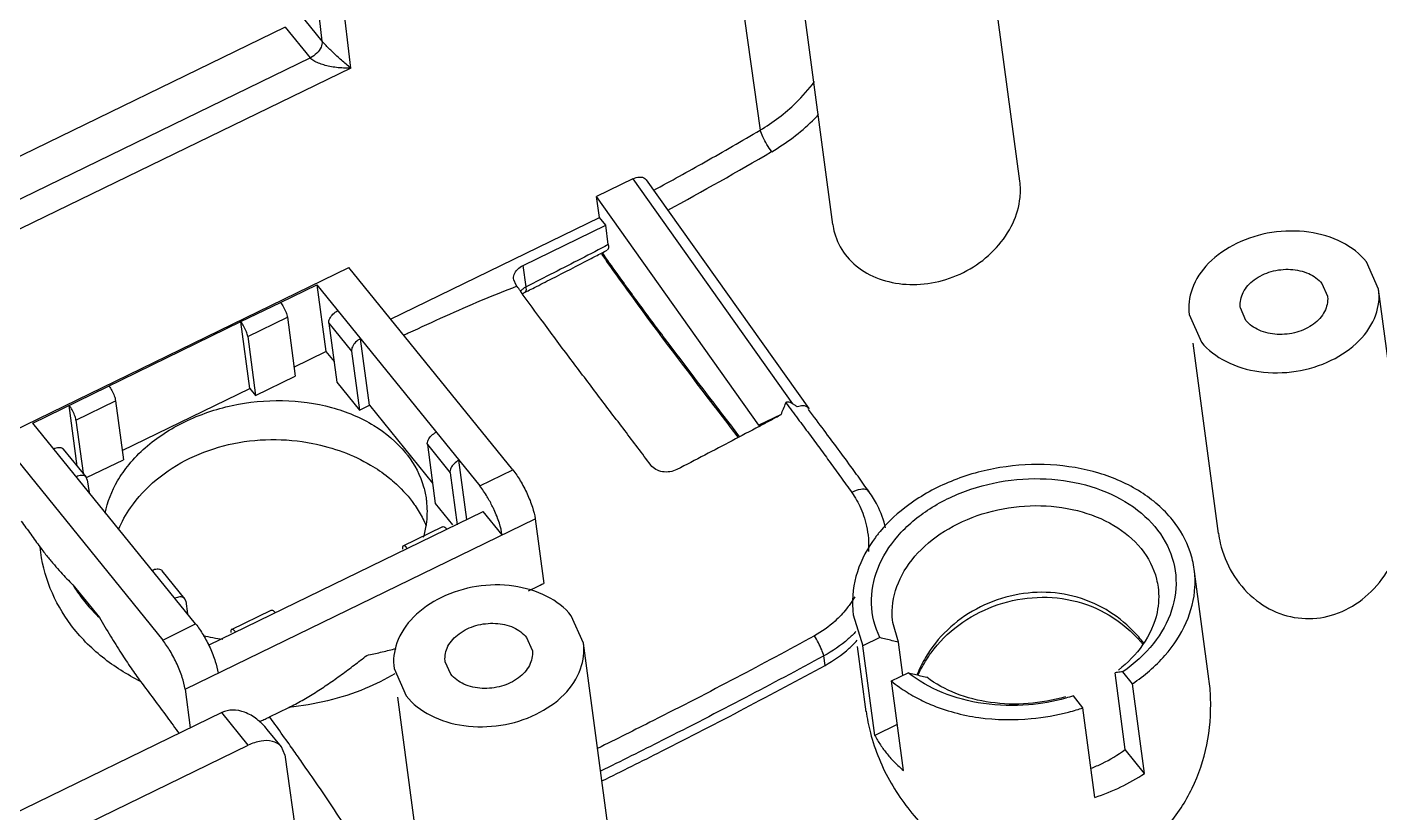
# Model space of a CAD drawing. Header units: inches. Extents: x 157915 to 159347, y -49911 to -48898.
# Drawn here: x 158984.83 to 159001.9, y -49781.8 to -49771.88 of the extents above; entities that cross this region are included whole.
import ezdxf

# ---------------------------------------------------------------- set-up
doc = ezdxf.new("R2010")
doc.units = ezdxf.units.IN
doc.header["$LTSCALE"] = 2
doc.header["$MEASUREMENT"] = 0
doc.layers.get('0').update_dxf_attribs({"linetype": 'CONTINUOUS'})

msp = doc.modelspace()

# ---------------------------------------------------------------- linework, layer by layer
at = {"color": 7, "linetype": 'Continuous'}
for p, q in [((158993.312, -49767.649), (158994.083, -49773.185)), ((158988.556, -49772.061), (158988.303, -49769.877)), ((158988.918, -49772.4), (158988.631, -49769.925)), ((158997.36, -49773.829), (158996.842, -49769.96)), ((158995, -49774.373), (158994.5, -49770.64)), ((158988.556, -49772.061), (158987.879, -49771.221)), ((158988.091, -49771.882), (158983.797, -49773.971)), ((158988.408, -49772.271), (158988.093, -49771.882)), ((158988.408, -49772.271), (158984.026, -49774.402)), ((158988.918, -49772.4), (158983.798, -49774.889)), ((158992.477, -49773.798), (158992.018, -49774.021)), ((158992.477, -49773.798), (158994.491, -49776.637)), ((158992.647, -49773.812), (158994.697, -49776.699)), ((158994.068, -49776.909), (158992.018, -49774.021)), ((158992.055, -49774.286), (158992.018, -49774.021)), ((158989.42, -49775.568), (158992.055, -49774.286)), ((158992.135, -49774.384), (158992.055, -49774.286)), ((158991.093, -49774.891), (158992.135, -49774.384)), ((158992.167, -49774.629), (158992.135, -49774.384)), ((159001.888, -49775.191), (159001.735, -49774.845)), ((158984.476, -49777.067), (158988.894, -49774.918)), ((158990.962, -49777.472), (158988.894, -49774.918)), ((158991.129, -49775.162), (158991.093, -49774.891)), ((158988.032, -49775.361), (158988.491, -49775.138)), ((158988.491, -49775.138), (158990.545, -49777.675)), ((158988.491, -49775.138), (158988.603, -49775.978)), ((158991.004, -49775.14), (158990.973, -49775.071)), ((158991.015, -49775.155), (158991.004, -49775.14)), ((159001.172, -49775.119), (159001.243, -49775.278)), ((159002.226, -49777.718), (159001.888, -49775.192)), ((158987.529, -49775.6), (158988.032, -49775.361)), ((158987.617, -49775.789), (158988.117, -49775.546)), ((158988.117, -49775.546), (158988.216, -49776.29)), ((158999.498, -49775.512), (158999.651, -49775.859)), ((159000.213, -49775.585), (159000.143, -49775.425)), ((158984.906, -49776.881), (158987.529, -49775.6)), ((158987.645, -49776.445), (158987.532, -49775.604)), ((158988.641, -49775.62), (158988.928, -49775.974)), ((158988.641, -49775.62), (158988.741, -49776.364)), ((158987.617, -49775.789), (158987.716, -49776.533)), ((158989.153, -49776.657), (158989.04, -49775.816)), ((158999.867, -49778.274), (158999.546, -49775.873)), ((158988.201, -49776.174), (158988.603, -49775.978)), ((158988.603, -49775.978), (158988.706, -49776.106)), ((158988.928, -49775.974), (158989.028, -49776.718)), ((158987.716, -49776.533), (158988.216, -49776.29)), ((158988.741, -49776.364), (158989.028, -49776.718)), ((158986.033, -49777.228), (158987.645, -49776.445)), ((158987.645, -49776.445), (158987.716, -49776.533)), ((158985.467, -49777.425), (158985.364, -49776.658)), ((158985.449, -49776.843), (158985.949, -49776.6)), ((158985.949, -49776.6), (158986.049, -49777.344)), ((158989.028, -49776.718), (158989.153, -49776.657)), ((158989.153, -49776.657), (158989.949, -49777.64)), ((158994.701, -49776.707), (158994.696, -49776.699)), ((158986.96, -49779.418), (158984.906, -49776.881)), ((158985.449, -49776.843), (158985.539, -49777.514)), ((158994.348, -49776.773), (158994.068, -49776.909)), ((158994.068, -49776.909), (158994.07, -49776.923)), ((158984.476, -49777.067), (158986.544, -49779.621)), ((158985.581, -49777.565), (158985.294, -49777.211)), ((158989.884, -49777.154), (158990.17, -49777.508)), ((158989.884, -49777.154), (158989.983, -49777.898)), ((158985.583, -49777.57), (158986.049, -49777.344)), ((158990.383, -49778.099), (158990.282, -49777.351)), ((158985.593, -49777.596), (158985.58, -49777.565)), ((158985.593, -49777.596), (158985.615, -49777.757)), ((158990.17, -49777.508), (158990.258, -49778.165)), ((158990.545, -49777.675), (158990.962, -49777.472)), ((158995.458, -49777.748), (158995.457, -49777.748)), ((158989.983, -49777.898), (158990.2, -49778.165)), ((158986.826, -49780.239), (158991.244, -49778.091)), ((158987.122, -49779.684), (158990.589, -49777.998)), ((158990.827, -49778.294), (158990.589, -49777.998)), ((158991.244, -49778.091), (158991.353, -49778.905)), ((158989.58, -49778.432), (158990.08, -49778.188)), ((158986.823, -49779.1), (158986.536, -49778.746)), ((158999.746, -49780.11), (158999.561, -49778.727)), ((158985.41, -49778.923), (158985.745, -49779.336)), ((158986.836, -49779.13), (158986.823, -49779.099)), ((158986.836, -49779.13), (158986.857, -49779.291)), ((158987.412, -49779.486), (158987.912, -49779.242)), ((158991.853, -49779.66), (158991.7, -49779.313)), ((158995.258, -49779.302), (158995.381, -49779.693)), ((158986.544, -49779.621), (158986.96, -49779.418)), ((158995.827, -49779.648), (158995.758, -49779.401)), ((158991.137, -49779.587), (158991.208, -49779.747)), ((158995.593, -49779.59), (158995.381, -49779.693)), ((158995.883, -49780.066), (158995.827, -49779.648)), ((158992.329, -49783.208), (158991.853, -49779.66)), ((158994.902, -49779.94), (158994.886, -49779.821)), ((158995.422, -49780.525), (158995.311, -49779.702)), ((158995.532, -49780.825), (158995.381, -49779.693)), ((158989.463, -49779.981), (158989.616, -49780.327)), ((158990.179, -49780.053), (158990.108, -49779.894)), ((158995.739, -49780.136), (158995.951, -49780.033)), ((158995.891, -49781.267), (158995.739, -49780.136)), ((158998.69, -49781.003), (158998.561, -49780.033)), ((158998.782, -49780.172), (158998.661, -49780.022)), ((158986.826, -49780.239), (158986.892, -49780.731)), ((158998.157, -49780.476), (158998.036, -49780.326)), ((158998.934, -49781.304), (158998.782, -49780.172)), ((158987.894, -49780.59), (158988.136, -49780.472)), ((158989.896, -49783.218), (158989.511, -49780.341)), ((158998.308, -49781.608), (158998.157, -49780.476)), ((158987.29, -49780.537), (158982.557, -49782.839)), ((158987.623, -49780.949), (158987.29, -49780.537)), ((158988.042, -49780.969), (158987.864, -49780.749)), ((158995.813, -49780.688), (158995.532, -49780.825)), ((158982.89, -49783.25), (158987.623, -49780.949)), ((158988.084, -49781.069), (158988.042, -49780.969)), ((158998.934, -49781.304), (158998.69, -49781.003)), ((158988.084, -49781.069), (158988.597, -49784.667))]:
    msp.add_line(p, q, dxfattribs=at)
for points, start_tangent, end_tangent in [([(158988.556, -49772.061), (158988.542, -49772.136), (158988.488, -49772.213), (158988.408, -49772.271)], (0.116264, -0.993218), (-0.895449, -0.445164)), ([(158988.918, -49772.4), (158988.859, -49772.352), (158988.8, -49772.301), (158988.743, -49772.25), (158988.689, -49772.199), (158988.639, -49772.151), (158988.594, -49772.104), (158988.556, -49772.061)], (-0.781771, 0.623566), (-0.632661, 0.774429)), ([(158988.918, -49772.4), (158988.826, -49772.4), (158988.736, -49772.392), (158988.652, -49772.379), (158988.576, -49772.36), (158988.509, -49772.337), (158988.451, -49772.307), (158988.408, -49772.271)], (-0.999102, -0.042376), (-0.641554, 0.767078)), ([(158994.083, -49773.185), (158994.535, -49772.838), (158994.77, -49772.571)], (0.858497, 0.512819), (0.603065, 0.797692)), ([(158994.229, -49773.455), (158994.745, -49773.064), (158994.821, -49772.987)], (0.863121, 0.504997), (0.688984, 0.724777)), ([(158992.74, -49773.942), (158993.388, -49773.584), (158994.083, -49773.185)], (0.87885, 0.477099), (0.862458, 0.506129)), ([(158994.229, -49773.455), (158994.169, -49773.365), (158994.117, -49773.268), (158994.083, -49773.185)], (-0.59681, 0.802382), (-0.300262, 0.953857)), ([(158992.918, -49774.193), (158994.228, -49773.454)], (0.880014, 0.474949), (0.86171, 0.507401)), ([(158992.477, -49773.798), (158992.563, -49773.775), (158992.63, -49773.794), (158992.646, -49773.811)], (0.899307, 0.437318), (0.581059, -0.813861)), ([(158995.157, -49774.753), (158995.394, -49774.967), (158995.705, -49775.096), (158996.06, -49775.131), (158996.427, -49775.068), (158996.774, -49774.909), (158997.066, -49774.665), (158997.271, -49774.36), (158997.363, -49774.034), (158997.36, -49773.827)], (0.607969, -0.793961), (-0.1325, 0.991183)), ([(158995, -49774.374), (158995.021, -49774.479), (158995.157, -49774.753)], (0.132148, -0.99123), (0.607969, -0.793961)), ([(159001.735, -49774.845), (159001.427, -49774.601), (159001.007, -49774.472), (159000.54, -49774.476), (159000.096, -49774.614), (158999.742, -49774.864), (158999.534, -49775.189), (158999.498, -49775.512)], (-0.629288, 0.777173), (0.131358, -0.991335)), ([(158992.167, -49774.629), (158991.825, -49774.807)], (-0.885796, -0.464074), (-0.888457, -0.45896)), ([(158992.081, -49774.736), (158992.154, -49774.698)], (0.886444, 0.462836), (0.885846, 0.46398)), ([(158992.167, -49774.629), (158992.165, -49774.683), (158992.153, -49774.695)], (0.13274, -0.991151), (-0.863099, -0.505034)), ([(158991.825, -49774.807), (158991.478, -49774.984), (158991.129, -49775.162)], (-0.888457, -0.45896), (-0.892869, -0.450316)), ([(158991.452, -49775.06), (158991.934, -49774.812)], (0.890928, 0.454144), (0.887591, 0.460632)), ([(158991.934, -49774.812), (158992.081, -49774.736)], (0.887591, 0.460632), (0.886444, 0.462836)), ([(158992.081, -49774.748), (158992.479, -49775.306), (158993.475, -49776.631), (158993.806, -49777.064)], (0.573249, -0.819382), (0.607102, -0.794624)), ([(158992.277, -49774.992), (158992.092, -49774.73)], (-0.581558, 0.813505), (-0.574314, 0.818635)), ([(158990.973, -49775.071), (158990.98, -49775.006)], (-0.131279, 0.991345), (0.335425, 0.942067)), ([(158990.98, -49775.006), (158991.022, -49774.941), (158991.093, -49774.891)], (0.335425, 0.942067), (0.899307, 0.437318)), ([(158993.756, -49776.963), (158993.501, -49776.631), (158993.224, -49776.268), (158992.921, -49775.868), (158992.601, -49775.438), (158992.277, -49774.992)], (-0.607326, 0.794453), (-0.581558, 0.813505)), ([(159000.143, -49775.425), (159000.142, -49775.415), (159000.179, -49775.232), (159000.318, -49775.073), (159000.532, -49774.969), (159000.777, -49774.941), (159001.005, -49774.995), (159001.172, -49775.119)], (-0.135033, 0.990841), (0.629288, -0.777173)), ([(158991.015, -49775.155), (158990.562, -49775.336), (158990.105, -49775.535), (158989.643, -49775.748), (158989.587, -49775.774)], (-0.934615, -0.355662), (-0.903728, -0.428107)), ([(158991.058, -49775.214), (158991.015, -49775.155)], (-0.584415, 0.811455), (-0.58292, 0.81253)), ([(158992.704, -49777.412), (158992.374, -49776.975), (158992.036, -49776.529), (158991.694, -49776.077), (158991.352, -49775.618), (158991.058, -49775.214)], (-0.6, 0.8), (-0.584415, 0.811455)), ([(158991.129, -49775.162), (158991.087, -49775.19), (158991.06, -49775.217)], (-0.886335, -0.463044), (-0.637175, -0.770719)), ([(158991.118, -49775.23), (158991.154, -49775.211)], (0.892869, 0.450316), (0.892674, 0.450703)), ([(158991.124, -49775.225), (158991.129, -49775.162)], (0.836698, 0.547664), (-0.16212, 0.986771)), ([(158991.154, -49775.211), (158991.234, -49775.171)], (0.892674, 0.450703), (0.892226, 0.451588)), ([(158991.234, -49775.171), (158991.452, -49775.06)], (0.892226, 0.451588), (0.890928, 0.454144)), ([(158999.651, -49775.859), (158999.959, -49776.102), (159000.378, -49776.232), (159000.846, -49776.227), (159001.29, -49776.089), (159001.643, -49775.839), (159001.852, -49775.515), (159001.888, -49775.191)], (0.629288, -0.777173), (-0.131358, 0.991335)), ([(158988.032, -49775.361), (158988.07, -49775.418), (158988.101, -49775.485), (158988.117, -49775.546)], (0.629288, -0.777173), (0.13274, -0.991151)), ([(158991.088, -49775.248), (158991.118, -49775.23)], (0.823728, 0.566985), (0.892592, 0.450865)), ([(158991.118, -49775.227), (158991.124, -49775.225)], (0.980522, 0.196412), (0.836698, 0.547664)), ([(159001.243, -49775.278), (159001.244, -49775.289), (159001.206, -49775.472), (159001.067, -49775.631), (159000.854, -49775.734), (159000.609, -49775.762), (159000.38, -49775.709), (159000.213, -49775.585)], (0.135033, -0.990841), (-0.629288, 0.777173)), ([(158988.641, -49775.62), (158988.652, -49775.563), (158988.693, -49775.505), (158988.753, -49775.462)], (-0.13274, 0.991151), (0.899307, 0.437318)), ([(158987.617, -49775.789), (158987.6, -49775.729), (158987.569, -49775.661), (158987.532, -49775.604)], (-0.13274, 0.991151), (-0.629288, 0.777173)), ([(158989.04, -49775.816), (158988.979, -49775.86), (158988.938, -49775.917), (158988.928, -49775.974)], (-0.899307, -0.437318), (0.13274, -0.991151)), ([(158985.865, -49776.415), (158985.902, -49776.472), (158985.933, -49776.539), (158985.949, -49776.6)], (0.629288, -0.777173), (0.13274, -0.991151)), ([(158985.449, -49776.843), (158985.433, -49776.783), (158985.402, -49776.715), (158985.364, -49776.658)], (-0.13274, 0.991151), (-0.629288, 0.777173)), ([(158986.12, -49777.404), (158986.325, -49777.192), (158986.823, -49776.865), (158987.42, -49776.66), (158988.058, -49776.598), (158988.675, -49776.685), (158989.209, -49776.912), (158989.61, -49777.257)], (0.635006, 0.772507), (0.629288, -0.777173)), ([(158994.348, -49776.773), (158994.378, -49776.7), (158994.408, -49776.627)], (0.376513, 0.926411), (0.383791, 0.92342)), ([(158994.408, -49776.627), (158994.42, -49776.614), (158994.437, -49776.613), (158994.456, -49776.618), (158994.473, -49776.626), (158994.491, -49776.637)], (0.383794, 0.923419), (0.842, -0.539477)), ([(158994.408, -49776.627), (158994.56, -49776.828)], (0.60252, -0.798104), (0.599601, -0.800299)), ([(158994.522, -49776.656), (158994.491, -49776.637)], (-0.840854, 0.541263), (-0.842, 0.539477)), ([(158994.552, -49776.676), (158994.522, -49776.656)], (-0.837778, 0.54601), (-0.840854, 0.541263)), ([(158994.696, -49776.699), (158994.684, -49776.685), (158994.626, -49776.664), (158994.552, -49776.676)], (-0.57011, 0.821569), (-0.942039, -0.335503)), ([(158995.247, -49777.455), (158994.89, -49776.972), (158994.695, -49776.712)], (-0.588382, 0.808583), (-0.603151, 0.797627)), ([(158994.07, -49776.924), (158993.73, -49777.105), (158993.384, -49777.286), (158993.033, -49777.468)], (-0.881287, -0.472581), (-0.88899, -0.457926)), ([(158994.07, -49776.923), (158994.209, -49776.848), (158994.348, -49776.773)], (0.881287, 0.472581), (0.878694, 0.477386)), ([(158994.56, -49776.828), (158994.701, -49777.017)], (0.599601, -0.800299), (0.596235, -0.80281)), ([(158985.986, -49778.225), (158986.139, -49777.95), (158986.462, -49777.598), (158986.885, -49777.326), (158987.376, -49777.153), (158987.908, -49777.09), (158988.437, -49777.138)], (0.395381, 0.918517), (0.980952, -0.194251)), ([(158989.884, -49777.154), (158989.894, -49777.097), (158989.935, -49777.04), (158989.996, -49776.996)], (-0.13274, 0.991151), (0.899307, 0.437318)), ([(158993.825, -49777.054), (158993.756, -49776.963)], (-0.606783, 0.794867), (-0.607326, 0.794453)), ([(158994.701, -49777.017), (158994.836, -49777.2), (158994.968, -49777.381), (158995.101, -49777.565), (158995.24, -49777.759)], (0.596235, -0.80281), (0.578788, -0.815478)), ([(158985.169, -49777.205), (158985.233, -49777.188), (158985.283, -49777.201), (158985.293, -49777.211)], (0.899307, 0.437318), (0.62486, -0.780737)), ([(158988.437, -49777.138), (158988.818, -49777.246), (158989.167, -49777.412), (158989.389, -49777.563)], (0.980952, -0.194251), (0.784061, -0.620684)), ([(158989.61, -49777.257), (158989.632, -49777.286)], (0.629288, -0.777173), (0.607354, -0.794431)), ([(158985.818, -49778.019), (158985.975, -49777.611), (158986.12, -49777.404)], (0.193866, 0.981028), (0.635006, 0.772507)), ([(158989.632, -49777.286), (158989.837, -49777.687)], (0.607354, -0.794431), (0.275085, -0.96142)), ([(158990.282, -49777.351), (158990.222, -49777.394), (158990.181, -49777.451), (158990.17, -49777.508)], (-0.899307, -0.437318), (0.13274, -0.991151)), ([(158993.033, -49777.468), (158992.945, -49777.496), (158992.85, -49777.496), (158992.766, -49777.466), (158992.704, -49777.412)], (-0.88899, -0.457926), (-0.6, 0.8)), ([(158999.285, -49778.103), (158998.887, -49777.753), (158998.359, -49777.515), (158997.748, -49777.409), (158997.107, -49777.444), (158996.492, -49777.617), (158995.959, -49777.913), (158995.597, -49778.25)], (-0.629288, 0.777173), (-0.638963, -0.769237)), ([(158985.58, -49777.565), (158985.57, -49777.555), (158985.519, -49777.542), (158985.455, -49777.559)], (-0.62486, 0.780737), (-0.899307, -0.437318)), ([(158989.389, -49777.563), (158989.464, -49777.626), (158989.692, -49777.872)], (0.784061, -0.620684), (0.600491, -0.799631)), ([(158990.962, -49777.472), (158991.056, -49777.609), (158991.143, -49777.775), (158991.21, -49777.945), (158991.244, -49778.091)], (0.629288, -0.777173), (0.13274, -0.991151)), ([(158995.389, -49777.652), (158995.247, -49777.455)], (-0.583292, 0.812262), (-0.588382, 0.808583)), ([(158995.593, -49779.59), (158995.488, -49779.163), (158995.567, -49778.722), (158995.82, -49778.309), (158996.225, -49777.963), (158996.742, -49777.717), (158997.323, -49777.594), (158997.912, -49777.607), (158998.453, -49777.753), (158998.895, -49778.02), (158999.196, -49778.381), (158999.327, -49778.802)], (-0.430844, 0.902426), (0.091578, -0.995798)), ([(158989.837, -49777.687), (158989.87, -49777.846)], (0.275085, -0.96142), (0.131745, -0.991284)), ([(158990.707, -49777.936), (158990.639, -49777.812), (158990.545, -49777.675)], (-0.439223, 0.898378), (-0.629288, 0.777173)), ([(158995.456, -49777.748), (158995.437, -49777.729), (158995.352, -49777.719), (158995.24, -49777.759)], (-0.574498, 0.818506), (-0.878604, -0.47755)), ([(158995.24, -49777.759), (158995.3, -49777.854)], (0.578789, -0.815477), (0.495813, -0.86843)), ([(158995.457, -49777.748), (158995.389, -49777.652)], (-0.580622, 0.814173), (-0.583292, 0.812262)), ([(158995.667, -49778.206), (158995.563, -49777.921), (158995.458, -49777.748)], (-0.23786, 0.971299), (-0.580553, 0.814223)), ([(159000.041, -49778.774), (159000.307, -49779.089), (159000.641, -49779.285), (159001.012, -49779.35), (159001.381, -49779.278), (159001.718, -49779.076), (159001.987, -49778.77), (159002.165, -49778.391), (159002.238, -49777.984), (159002.226, -49777.716)], (0.511509, -0.859278), (-0.132493, 0.991184)), ([(158989.692, -49777.872), (158989.728, -49777.922)], (0.600491, -0.799631), (0.567038, -0.823692)), ([(158989.728, -49777.922), (158989.782, -49778.006)], (0.567038, -0.823692), (0.509552, -0.86044)), ([(158989.875, -49777.897), (158989.868, -49778.159)], (0.086898, -0.996217), (-0.142005, -0.989866)), ([(158989.87, -49777.846), (158989.875, -49777.897)], (0.131745, -0.991284), (0.086898, -0.996217)), ([(158990.827, -49778.294), (158990.793, -49778.147), (158990.727, -49777.978), (158990.707, -49777.936)], (-0.13274, 0.991151), (-0.439223, 0.898378)), ([(158995.3, -49777.854), (158995.354, -49777.959), (158995.399, -49778.081)], (0.495813, -0.86843), (0.297122, -0.95484)), ([(158995.758, -49779.401), (158995.75, -49779.253), (158995.849, -49778.849), (158996.114, -49778.48), (158996.517, -49778.184), (158997.015, -49777.992), (158997.557, -49777.924), (158998.086, -49777.987), (158998.547, -49778.174), (158998.89, -49778.467)], (-0.134096, 0.990968), (0.629288, -0.777173)), ([(158984.759, -49778.119), (158984.879, -49778.285), (158984.998, -49778.449)], (0.583157, -0.812359), (0.590057, -0.807362)), ([(158989.782, -49778.006), (158989.869, -49778.178)], (0.509552, -0.86044), (0.386845, -0.922145)), ([(158995.399, -49778.081), (158995.433, -49778.22), (158995.451, -49778.378), (158995.45, -49778.502)], (0.297122, -0.95484), (-0.055718, -0.998447)), ([(158999.561, -49778.727), (158999.51, -49778.507), (158999.285, -49778.103)], (-0.132688, 0.991158), (-0.629288, 0.777173)), ([(158989.868, -49778.159), (158989.832, -49778.325)], (-0.142005, -0.989866), (-0.28155, -0.959547)), ([(158990.08, -49778.19), (158990.096, -49778.19), (158990.13, -49778.221)], (0.957844, 0.287288), (0.629288, -0.777173)), ([(158995.572, -49778.28), (158995.552, -49778.305)], (-0.621723, -0.783237), (-0.607543, -0.794286)), ([(158995.597, -49778.25), (158995.572, -49778.28)], (-0.638963, -0.769237), (-0.621723, -0.783237)), ([(158999.867, -49778.273), (158999.89, -49778.399), (159000.041, -49778.774)], (0.132002, -0.991249), (0.511509, -0.859278)), ([(158986.263, -49780.142), (158985.785, -49779.838), (158985.385, -49779.428), (158985.126, -49778.97), (158984.998, -49778.449)], (-0.893498, 0.449068), (-0.098088, 0.995178)), ([(158984.998, -49778.449), (158985.091, -49778.57), (158985.177, -49778.673), (158985.258, -49778.764), (158985.335, -49778.846), (158985.41, -49778.923)], (0.590057, -0.807362), (0.706701, -0.707512)), ([(158989.58, -49778.434), (158989.574, -49778.437), (158989.569, -49778.46)], (-0.957844, -0.287288), (0.103179, -0.994663)), ([(158989.569, -49778.46), (158989.571, -49778.473)], (0.103179, -0.994663), (0.13274, -0.991151)), ([(158989.63, -49778.465), (158989.596, -49778.433), (158989.58, -49778.434)], (-0.629288, 0.777173), (-0.957844, -0.287288)), ([(158995.537, -49778.326), (158995.31, -49778.76), (158995.251, -49779.238), (158995.258, -49779.302)], (-0.59562, -0.803266), (0.13375, -0.991015)), ([(158995.552, -49778.305), (158995.537, -49778.326)], (-0.607543, -0.794286), (-0.59562, -0.803266)), ([(158998.89, -49778.467), (158999.085, -49778.851), (158999.104, -49778.953)], (0.629288, -0.777173), (0.130165, -0.991492)), ([(158986.411, -49778.74), (158986.475, -49778.722), (158986.526, -49778.735), (158986.536, -49778.745)], (0.899307, 0.437318), (0.62486, -0.780737)), ([(158998.782, -49780.172), (158999.191, -49779.817), (158999.46, -49779.399), (158999.57, -49778.95), (158999.561, -49778.727)], (0.830414, 0.557147), (-0.132688, 0.991158)), ([(158999.327, -49778.802), (158999.275, -49779.244)], (0.091578, -0.995798), (-0.308488, -0.951228)), ([(158985.41, -49778.923), (158985.457, -49778.997), (158985.512, -49779.074), (158985.576, -49779.157), (158985.653, -49779.244), (158985.745, -49779.336)], (0.515939, -0.856626), (0.727958, -0.685621)), ([(158991.7, -49779.313), (158991.392, -49779.07), (158990.973, -49778.94), (158990.505, -49778.945), (158990.061, -49779.083), (158989.708, -49779.333), (158989.499, -49779.657), (158989.463, -49779.981)], (-0.629288, 0.777173), (0.131358, -0.991335)), ([(158991.162, -49778.999), (158991.353, -49778.905)], (0.897278, 0.441465), (0.896668, 0.442703)), ([(158999.104, -49778.953), (158999.092, -49779.271), (158998.91, -49779.681)], (0.130165, -0.991492), (-0.571536, -0.820577)), ([(158986.822, -49779.099), (158986.812, -49779.089), (158986.762, -49779.076), (158986.698, -49779.094)], (-0.62486, 0.780737), (-0.899307, -0.437318)), ([(158995.276, -49779.075), (158995.215, -49779.17), (158995.172, -49779.227)], (-0.504374, -0.863485), (-0.620597, -0.78413)), ([(158998.86, -49779.581), (158998.543, -49779.298), (158998.139, -49779.097), (158997.692, -49779.019), (158997.24, -49779.065), (158996.812, -49779.229), (158996.446, -49779.494), (158996.17, -49779.841)], (-0.657548, 0.753413), (-0.508794, -0.860888)), ([(158996.203, -49779.836), (158996.24, -49779.782), (158996.589, -49779.432), (158997.028, -49779.195), (158997.517, -49779.086), (158998.017, -49779.12), (158998.489, -49779.308), (158998.89, -49779.647)], (0.553019, 0.833169), (0.653183, -0.7572)), ([(158987.913, -49779.244), (158987.928, -49779.244), (158987.962, -49779.275)], (0.957844, 0.287288), (0.629288, -0.777173)), ([(158995.172, -49779.227), (158995.029, -49779.381), (158994.767, -49779.568)], (-0.620597, -0.78413), (-0.877627, -0.479343)), ([(158999.275, -49779.244), (158999.046, -49779.664), (158998.661, -49780.022)], (-0.308488, -0.951228), (-0.820104, -0.572214)), ([(158985.745, -49779.336), (158985.886, -49779.571), (158986.02, -49779.786), (158986.146, -49779.977), (158986.263, -49780.142)], (0.51229, -0.858812), (0.599111, -0.800666)), ([(158986.96, -49779.418), (158987.055, -49779.555), (158987.142, -49779.721), (158987.208, -49779.891)], (0.629288, -0.777173), (0.305618, -0.952154)), ([(158990.108, -49779.894), (158990.107, -49779.883), (158990.144, -49779.7), (158990.284, -49779.541), (158990.497, -49779.438), (158990.742, -49779.41), (158990.971, -49779.463), (158991.137, -49779.587)], (-0.135033, 0.990841), (0.629288, -0.777173)), ([(158986.826, -49780.239), (158986.791, -49780.093), (158986.725, -49779.924), (158986.638, -49779.758), (158986.544, -49779.621)], (-0.13274, 0.991151), (-0.629288, 0.777173)), ([(158987.302, -49779.614), (158987.056, -49779.567)], (-0.990137, 0.140102), (-0.97079, 0.23993)), ([(158987.413, -49779.488), (158987.407, -49779.491), (158987.402, -49779.514)], (-0.957844, -0.287288), (0.103179, -0.994663)), ([(158987.402, -49779.514), (158987.404, -49779.527)], (0.103179, -0.994663), (0.13274, -0.991151)), ([(158987.462, -49779.519), (158987.428, -49779.487), (158987.413, -49779.488)], (-0.629288, 0.777173), (-0.957844, -0.287288)), ([(158994.767, -49779.568), (158993.78, -49780.098), (158992.736, -49780.637), (158992.032, -49780.989)], (-0.877577, -0.479435), (-0.896718, -0.442602)), ([(158994.886, -49779.821), (158994.86, -49779.744), (158994.818, -49779.655), (158994.767, -49779.568)], (-0.226407, 0.974033), (-0.556719, 0.830701)), ([(158995.195, -49779.607), (158994.886, -49779.821)], (-0.750885, -0.660433), (-0.881692, -0.471825)), ([(158994.902, -49779.94), (158995.206, -49779.725), (158995.307, -49779.624)], (0.87783, 0.478971), (0.677442, 0.735576)), ([(158995.291, -49779.514), (158995.195, -49779.607)], (-0.692501, -0.721417), (-0.750885, -0.660433)), ([(158995.827, -49779.648), (158995.749, -49779.629), (158995.671, -49779.61), (158995.593, -49779.59)], (-0.970951, 0.23928), (-0.970102, 0.242698)), ([(158998.924, -49779.659), (158998.86, -49779.581)], (-0.615185, 0.788382), (-0.657548, 0.753413)), ([(158998.89, -49779.647), (158998.914, -49779.675)], (0.653183, -0.7572), (0.637021, -0.770846)), ([(158988.136, -49780.472), (158988.306, -49780.382), (158988.473, -49780.281), (158988.637, -49780.172), (158988.8, -49780.057), (158988.961, -49779.937), (158989.121, -49779.814)], (0.899307, 0.437318), (0.790516, 0.612442)), ([(158989.121, -49779.814), (158989.294, -49779.775), (158989.466, -49779.733), (158989.491, -49779.727)], (0.977228, 0.212193), (0.967203, 0.254004)), ([(158989.616, -49780.327), (158989.924, -49780.571), (158990.344, -49780.7), (158990.811, -49780.696), (158991.255, -49780.558), (158991.609, -49780.308), (158991.817, -49779.983), (158991.853, -49779.66)], (0.629288, -0.777173), (-0.131358, 0.991335)), ([(158991.208, -49779.747), (158991.209, -49779.757), (158991.172, -49779.94), (158991.033, -49780.099), (158990.819, -49780.203), (158990.574, -49780.231), (158990.345, -49780.177), (158990.179, -49780.053)], (0.135033, -0.990841), (-0.629288, 0.777173)), ([(158994.886, -49779.821), (158993.893, -49780.35), (158992.844, -49780.89), (158992.07, -49781.276)], (-0.878643, -0.47748), (-0.897303, -0.441416)), ([(158998.91, -49779.681), (158998.606, -49779.999)], (-0.571536, -0.820577), (-0.786319, -0.617821)), ([(158987.208, -49779.891), (158987.243, -49780.037)], (0.305618, -0.952154), (0.13274, -0.991151)), ([(158992.087, -49781.399), (158992.839, -49781.024), (158993.891, -49780.482), (158994.902, -49779.94)], (0.897171, 0.441683), (0.87783, 0.478971)), ([(158996.17, -49779.841), (158996.069, -49780.043)], (-0.508794, -0.860888), (-0.381155, -0.924511)), ([(158996.087, -49780.042), (158996.203, -49779.836)], (0.418229, 0.908342), (0.553019, 0.833169)), ([(158986.263, -49780.142), (158986.599, -49780.594), (158986.75, -49780.8)], (0.599111, -0.800666), (0.590575, -0.806983)), ([(158989.473, -49780.048), (158989.101, -49780.233), (158988.625, -49780.388), (158988.136, -49780.472)], (-0.86341, -0.504503), (-0.995097, -0.098904)), ([(158995.739, -49780.136), (158995.84, -49780.214)], (0.764582, -0.644526), (0.810416, -0.585854)), ([(158995.951, -49780.033), (158996.03, -49780.052), (158996.108, -49780.072), (158996.185, -49780.091)], (0.970102, -0.242698), (0.970951, -0.23928)), ([(158996.379, -49780.282), (158995.951, -49780.033)], (-0.924799, 0.380456), (-0.778982, 0.627046)), ([(158996.069, -49780.043), (158996.063, -49780.058)], (-0.381155, -0.924511), (-0.371237, -0.928538)), ([(158996.079, -49780.061), (158996.087, -49780.042)], (0.405923, 0.913907), (0.418229, 0.908342)), ([(158997.935, -49780.337), (158997.464, -49780.423), (158996.991, -49780.408), (158996.553, -49780.295), (158996.185, -49780.091)], (-0.959389, -0.282087), (-0.796727, 0.604339)), ([(158998.661, -49780.022), (158998.627, -49780.026), (158998.594, -49780.03), (158998.561, -49780.033)], (-0.993456, -0.114213), (-0.994451, -0.105204)), ([(158998.812, -49782.336), (158999.225, -49781.968), (158999.534, -49781.492), (158999.718, -49780.945), (158999.767, -49780.355), (158999.747, -49780.112)], (0.829365, 0.558707), (-0.131966, 0.991254)), ([(158995.84, -49780.214), (158996.037, -49780.339)], (0.810416, -0.585854), (0.876395, -0.481594)), ([(158996.037, -49780.339), (158996.233, -49780.433)], (0.876395, -0.481594), (0.921471, -0.388448)), ([(158997.939, -49780.355), (158997.471, -49780.438), (158996.902, -49780.422), (158996.379, -49780.282)], (-0.964518, -0.264017), (-0.924799, 0.380456)), ([(158998.036, -49780.326), (158997.939, -49780.355)], (-0.953378, -0.30178), (-0.964518, -0.264017)), ([(158987.863, -49780.749), (158987.733, -49780.62), (158987.578, -49780.533), (158987.426, -49780.505), (158987.29, -49780.537)], (-0.628375, 0.777911), (-0.901074, -0.433665)), ([(158996.233, -49780.433), (158996.841, -49780.599), (158997.504, -49780.613), (158997.976, -49780.53)], (0.921471, -0.388448), (0.967224, 0.253923)), ([(158997.976, -49780.53), (158998.073, -49780.503)], (0.967224, 0.253923), (0.957743, 0.287626)), ([(158998.073, -49780.503), (158998.157, -49780.476)], (0.957743, 0.287626), (0.948421, 0.317015)), ([(158987.766, -49780.652), (158987.807, -49780.632)], (0.899602, 0.43671), (0.899505, 0.43691)), ([(158987.807, -49780.632), (158987.865, -49780.604)], (0.899505, 0.43691), (0.899373, 0.437183)), ([(158987.865, -49780.604), (158987.894, -49780.59)], (0.899373, 0.437183), (0.899307, 0.437318)), ([(158987.959, -49780.681), (158987.894, -49780.59)], (-0.583176, 0.812346), (-0.584542, 0.811363)), ([(158988.123, -49780.911), (158987.959, -49780.681)], (-0.578801, 0.815469), (-0.583176, 0.812346)), ([(158995.421, -49780.519), (158995.474, -49780.791), (158995.735, -49781.427)], (0.132364, -0.991201), (0.497419, -0.86751)), ([(158995.532, -49780.825), (158995.601, -49780.944), (158995.685, -49781.059)], (0.455395, -0.890289), (0.629288, -0.777173)), ([(158987.785, -49780.896), (158987.623, -49780.949)], (-0.987162, -0.159721), (-0.899307, -0.437318)), ([(158988.042, -49780.969), (158988.035, -49780.961), (158987.929, -49780.9), (158987.785, -49780.896)], (-0.625741, 0.780031), (-0.987162, -0.159721)), ([(158988.185, -49780.998), (158988.123, -49780.911)], (-0.576819, 0.816872), (-0.578801, 0.815469)), ([(158988.3, -49781.162), (158988.185, -49780.998)], (-0.572546, 0.819872), (-0.576819, 0.816872)), ([(158998.261, -49781.24), (158998.397, -49781.179), (158998.69, -49781.003)], (0.928283, 0.371875), (0.806211, 0.591629)), ([(158989.123, -49782.405), (158988.712, -49781.766), (158988.3, -49781.162)], (-0.533848, 0.84558), (-0.572546, 0.819872)), ([(158995.685, -49781.059), (158995.783, -49781.168), (158995.891, -49781.267)], (0.629288, -0.777173), (0.764582, -0.644526)), ([(158998.308, -49781.608), (158998.635, -49781.475), (158998.934, -49781.304)], (0.948421, 0.317015), (0.830414, 0.557147)), ([(158995.735, -49781.427), (158996.138, -49781.963), (158996.491, -49782.264)], (0.497419, -0.86751), (0.817322, -0.576181))]:
    msp.add_spline(points, degree=3, dxfattribs=dict(at, start_tangent=start_tangent, end_tangent=end_tangent))

doc.saveas('drawing.dxf')
